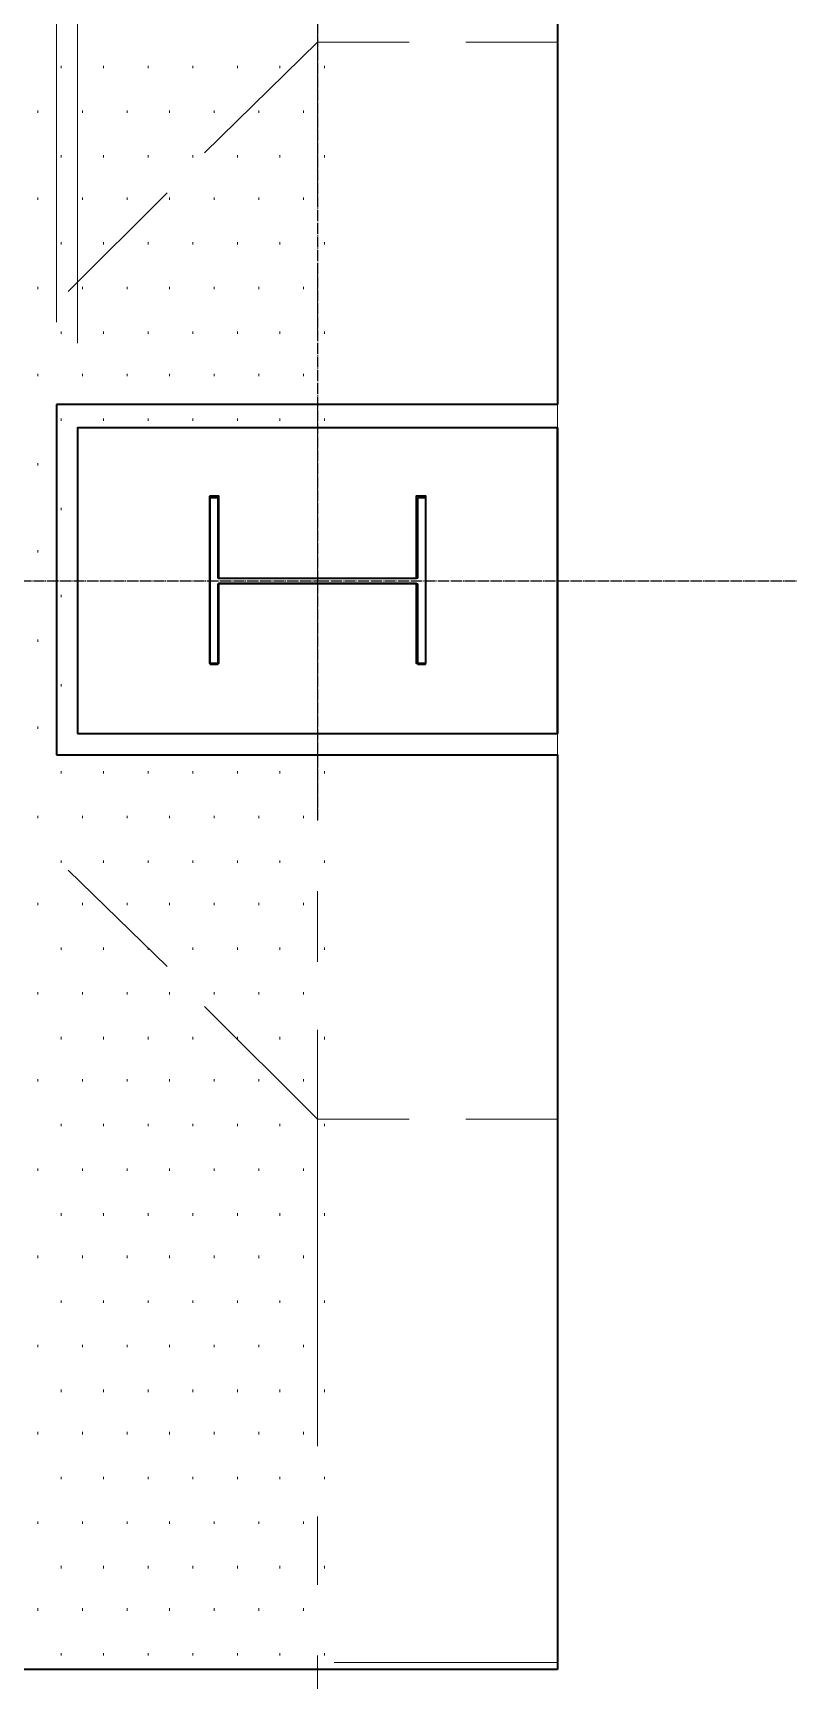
# Model space of a CAD drawing. Header units: millimetres. Extents: x -383313 to -161684, y -117025 to 99224.
# Drawn here: x -321027 to -319668, y -25561 to -22596 of the extents above; entities that cross this region are included whole.
import ezdxf

# ---------------------------------------------------------------- set-up
doc = ezdxf.new("R2010")
doc.units = ezdxf.units.MM
doc.header["$MEASUREMENT"] = 0
doc.linetypes.add('PS-GOST2.303 5', pattern=[24, 20, -1.5, 1, -1.5])
for name, color, linetype in [('001__КОНСТРУКТИВ__Колонны', 14, 'Continuous'), ('PDF_Geometry', 7, 'Continuous'), ('PS_Оси', 5, 'PS-GOST2.303 5')]:
    doc.layers.add(name, color=color, linetype=linetype)

# ---------------------------------------------------------------- blocks, each defined once
blk = doc.blocks.new('A$Cf5759c35')
at = {"layer": 'PDF_Geometry', "color": 8, "lineweight": 13}
for points in [[(-1888.1, 3395.1), (-2235.2, 3598.3), (6790.1, 19113.5), (23223.9, 19113.5), (23223.9, 18982.3), (32672.7, 18982.3), (32672.7, 19113.5), (38379.2, 19113.5), (38379.2, -7264.4), (37977.1, -7264.4)], [(37477.5, -3390.9), (37477.5, -4851.4), (37477.5, -3890.4)], [(38379.2, -3390.9), (38379.2, -4851.4), (38379.2, -3890.4)], [(37947.4, -3877.7), (37947.4, -4627)], [(38112.5, -4347.6), (37947.4, -4347.6), (37744.2, -4546.6)], [(38379.2, -4347.6), (38214.1, -4347.6)], [(37676.5, -4618.6), (37498.7, -4796.4)], [(37947.4, -4749.8), (37947.4, -4876.8)], [(37947.4, -4999.6), (37947.4, -5748.9)], [(37498.7, -5837.8), (37676.5, -6011.3)], [(37947.4, -5875.9), (37947.4, -6002.9)], [(37744.2, -6083.3), (37947.4, -6286.5), (38112.5, -6286.5)], [(37947.4, -6125.6), (37947.4, -6874.9)], [(38214.1, -6286.5), (38379.2, -6286.5)], [(37947.4, -7001.9), (37947.4, -7124.7)], [(37947.4, -7251.7), (37947.4, -8001)]]:
    blk.add_lwpolyline(points, dxfattribs=at)
at = {"layer": 'PDF_Geometry', "color": 8, "lineweight": 35}
for points in [[(38379.2, 12369.8), (38379.2, 6997.7), (37477.5, 6997.7), (37477.5, 6366.9), (38379.2, 6366.9), (38379.2, 999.1), (37477.5, 999.1), (37477.5, 368.3), (38379.2, 368.3), (38379.2, -4999.6), (37477.5, -4999.6), (37477.5, -5630.3), (38379.2, -5630.3), (38379.2, -7277.1), (17640.1, -7277.1), (-1888.1, 3395.1), (-1270, 4466.2)], [(38379.2, -5041.9), (38379.2, -5592.2)]]:
    blk.add_lwpolyline(points, dxfattribs=at)
at = {"layer": 'PDF_Geometry', "color": 8, "lineweight": 13}
blk.add_lwpolyline([(37515.6, -3890.4), (37515.6, -4889.5)], close=True, dxfattribs=at)
at = {"layer": 'PDF_Geometry', "color": 8, "lineweight": 9}
for points in [[(37486, -4394.2), (37486, -4390)], [(37562.2, -4394.2), (37562.2, -4390)], [(37642.6, -4394.2), (37642.6, -4390)], [(37723.1, -4394.2), (37723.1, -4390)], [(37803.5, -4394.2), (37803.5, -4390)], [(37879.7, -4394.2), (37879.7, -4390)], [(37960.1, -4394.2), (37960.1, -4390)], [(37443.7, -4474.6), (37443.7, -4470.4)], [(37524.1, -4474.6), (37524.1, -4470.4)], [(37604.5, -4474.6), (37604.5, -4470.4)], [(37680.7, -4474.6), (37680.7, -4470.4)], [(37761.2, -4474.6), (37761.2, -4470.4)], [(37841.6, -4474.6), (37841.6, -4470.4)], [(37922, -4474.6), (37922, -4470.4)], [(37486, -4555.1), (37486, -4550.8)], [(37562.2, -4555.1), (37562.2, -4550.8)], [(37642.6, -4555.1), (37642.6, -4550.8)], [(37723.1, -4555.1), (37723.1, -4550.8)], [(37803.5, -4555.1), (37803.5, -4550.8)], [(37879.7, -4555.1), (37879.7, -4550.8)], [(37960.1, -4555.1), (37960.1, -4550.8)], [(37443.7, -4631.3), (37443.7, -4627)], [(37524.1, -4631.3), (37524.1, -4627)], [(37604.5, -4631.3), (37604.5, -4627)], [(37680.7, -4631.3), (37680.7, -4627)], [(37761.2, -4631.3), (37761.2, -4627)], [(37841.6, -4631.3), (37841.6, -4627)], [(37922, -4631.3), (37922, -4627)], [(37486, -4711.7), (37486, -4707.5)], [(37562.2, -4711.7), (37562.2, -4707.5)], [(37642.6, -4711.7), (37642.6, -4707.5)], [(37723.1, -4711.7), (37723.1, -4707.5)], [(37803.5, -4711.7), (37803.5, -4707.5)], [(37879.7, -4711.7), (37879.7, -4707.5)], [(37960.1, -4711.7), (37960.1, -4707.5)], [(37443.7, -4792.1), (37443.7, -4787.9)], [(37524.1, -4792.1), (37524.1, -4787.9)], [(37604.5, -4792.1), (37604.5, -4787.9)], [(37680.7, -4792.1), (37680.7, -4787.9)], [(37761.2, -4792.1), (37761.2, -4787.9)], [(37841.6, -4792.1), (37841.6, -4787.9)], [(37922, -4792.1), (37922, -4787.9)], [(37486, -4872.6), (37486, -4868.3)], [(37562.2, -4872.6), (37562.2, -4868.3)], [(37642.6, -4872.6), (37642.6, -4868.3)], [(37723.1, -4872.6), (37723.1, -4868.3)], [(37803.5, -4872.6), (37803.5, -4868.3)], [(37879.7, -4872.6), (37879.7, -4868.3)], [(37960.1, -4872.6), (37960.1, -4868.3)], [(37443.7, -4948.8), (37443.7, -4944.5)], [(37524.1, -4948.8), (37524.1, -4944.5)], [(37604.5, -4948.8), (37604.5, -4944.5)], [(37680.7, -4948.8), (37680.7, -4944.5)], [(37761.2, -4948.8), (37761.2, -4944.5)], [(37841.6, -4948.8), (37841.6, -4944.5)], [(37922, -4948.8), (37922, -4944.5)], [(37486, -5029.2), (37486, -5025)], [(37562.2, -5029.2), (37562.2, -5025)], [(37642.6, -5029.2), (37642.6, -5025)], [(37723.1, -5029.2), (37723.1, -5025)], [(37803.5, -5029.2), (37803.5, -5025)], [(37879.7, -5029.2), (37879.7, -5025)], [(37960.1, -5029.2), (37960.1, -5025)], [(37443.7, -5109.6), (37443.7, -5105.4)], [(37486, -5190.1), (37486, -5185.8)], [(37443.7, -5266.3), (37443.7, -5262)], [(37486, -5346.7), (37486, -5342.5)], [(37443.7, -5427.1), (37443.7, -5422.9)], [(37486, -5507.6), (37486, -5503.3)], [(37443.7, -5583.8), (37443.7, -5579.5)], [(37486, -5664.2), (37486, -5660)], [(37562.2, -5664.2), (37562.2, -5660)], [(37642.6, -5664.2), (37642.6, -5660)], [(37723.1, -5664.2), (37723.1, -5660)], [(37803.5, -5664.2), (37803.5, -5660)], [(37879.7, -5664.2), (37879.7, -5660)], [(37960.1, -5664.2), (37960.1, -5660)], [(37443.7, -5744.6), (37443.7, -5740.4)], [(37524.1, -5744.6), (37524.1, -5740.4)], [(37604.5, -5744.6), (37604.5, -5740.4)], [(37680.7, -5744.6), (37680.7, -5740.4)], [(37761.2, -5744.6), (37761.2, -5740.4)], [(37841.6, -5744.6), (37841.6, -5740.4)], [(37922, -5744.6), (37922, -5740.4)], [(37486, -5825.1), (37486, -5820.8)], [(37562.2, -5825.1), (37562.2, -5820.8)], [(37642.6, -5825.1), (37642.6, -5820.8)], [(37723.1, -5825.1), (37723.1, -5820.8)], [(37803.5, -5825.1), (37803.5, -5820.8)], [(37879.7, -5825.1), (37879.7, -5820.8)], [(37960.1, -5825.1), (37960.1, -5820.8)], [(37443.7, -5901.3), (37443.7, -5897)], [(37524.1, -5901.3), (37524.1, -5897)], [(37604.5, -5901.3), (37604.5, -5897)], [(37680.7, -5901.3), (37680.7, -5897)], [(37761.2, -5901.3), (37761.2, -5897)], [(37841.6, -5901.3), (37841.6, -5897)], [(37922, -5901.3), (37922, -5897)], [(37486, -5981.7), (37486, -5977.5)], [(37562.2, -5981.7), (37562.2, -5977.5)], [(37642.6, -5981.7), (37642.6, -5977.5)], [(37723.1, -5981.7), (37723.1, -5977.5)], [(37803.5, -5981.7), (37803.5, -5977.5)], [(37879.7, -5981.7), (37879.7, -5977.5)], [(37960.1, -5981.7), (37960.1, -5977.5)], [(37443.7, -6062.1), (37443.7, -6057.9)], [(37524.1, -6062.1), (37524.1, -6057.9)], [(37604.5, -6062.1), (37604.5, -6057.9)], [(37680.7, -6062.1), (37680.7, -6057.9)], [(37761.2, -6062.1), (37761.2, -6057.9)], [(37841.6, -6062.1), (37841.6, -6057.9)], [(37922, -6062.1), (37922, -6057.9)], [(37486, -6142.6), (37486, -6138.3)], [(37562.2, -6142.6), (37562.2, -6138.3)], [(37642.6, -6142.6), (37642.6, -6138.3)], [(37723.1, -6142.6), (37723.1, -6138.3)], [(37803.5, -6142.6), (37803.5, -6138.3)], [(37879.7, -6142.6), (37879.7, -6138.3)], [(37960.1, -6142.6), (37960.1, -6138.3)], [(37443.7, -6218.8), (37443.7, -6214.5)], [(37524.1, -6218.8), (37524.1, -6214.5)], [(37604.5, -6218.8), (37604.5, -6214.5)], [(37680.7, -6218.8), (37680.7, -6214.5)], [(37761.2, -6218.8), (37761.2, -6214.5)], [(37841.6, -6218.8), (37841.6, -6214.5)], [(37922, -6218.8), (37922, -6214.5)], [(37486, -6299.2), (37486, -6295)], [(37562.2, -6299.2), (37562.2, -6295)], [(37642.6, -6299.2), (37642.6, -6295)], [(37723.1, -6299.2), (37723.1, -6295)], [(37803.5, -6299.2), (37803.5, -6295)], [(37879.7, -6299.2), (37879.7, -6295)], [(37960.1, -6299.2), (37960.1, -6295)], [(37443.7, -6379.6), (37443.7, -6375.4)], [(37524.1, -6379.6), (37524.1, -6375.4)], [(37604.5, -6379.6), (37604.5, -6375.4)], [(37680.7, -6379.6), (37680.7, -6375.4)], [(37761.2, -6379.6), (37761.2, -6375.4)], [(37841.6, -6379.6), (37841.6, -6375.4)], [(37922, -6379.6), (37922, -6375.4)], [(37486, -6460.1), (37486, -6455.8)], [(37562.2, -6460.1), (37562.2, -6455.8)], [(37642.6, -6460.1), (37642.6, -6455.8)], [(37723.1, -6460.1), (37723.1, -6455.8)], [(37803.5, -6460.1), (37803.5, -6455.8)], [(37879.7, -6460.1), (37879.7, -6455.8)], [(37960.1, -6460.1), (37960.1, -6455.8)], [(37443.7, -6536.3), (37443.7, -6532)], [(37524.1, -6536.3), (37524.1, -6532)], [(37604.5, -6536.3), (37604.5, -6532)], [(37680.7, -6536.3), (37680.7, -6532)], [(37761.2, -6536.3), (37761.2, -6532)], [(37841.6, -6536.3), (37841.6, -6532)], [(37922, -6536.3), (37922, -6532)], [(37486, -6616.7), (37486, -6612.5)], [(37562.2, -6616.7), (37562.2, -6612.5)], [(37642.6, -6616.7), (37642.6, -6612.5)], [(37723.1, -6616.7), (37723.1, -6612.5)], [(37803.5, -6616.7), (37803.5, -6612.5)], [(37879.7, -6616.7), (37879.7, -6612.5)], [(37960.1, -6616.7), (37960.1, -6612.5)], [(37443.7, -6697.1), (37443.7, -6692.9)], [(37524.1, -6697.1), (37524.1, -6692.9)], [(37604.5, -6697.1), (37604.5, -6692.9)], [(37680.7, -6697.1), (37680.7, -6692.9)], [(37761.2, -6697.1), (37761.2, -6692.9)], [(37841.6, -6697.1), (37841.6, -6692.9)], [(37922, -6697.1), (37922, -6692.9)], [(37486, -6777.6), (37486, -6773.3)], [(37562.2, -6777.6), (37562.2, -6773.3)], [(37642.6, -6777.6), (37642.6, -6773.3)], [(37723.1, -6777.6), (37723.1, -6773.3)], [(37803.5, -6777.6), (37803.5, -6773.3)], [(37879.7, -6777.6), (37879.7, -6773.3)], [(37960.1, -6777.6), (37960.1, -6773.3)], [(37443.7, -6853.8), (37443.7, -6849.5)], [(37524.1, -6853.8), (37524.1, -6849.5)], [(37604.5, -6853.8), (37604.5, -6849.5)], [(37680.7, -6853.8), (37680.7, -6849.5)], [(37761.2, -6853.8), (37761.2, -6849.5)], [(37841.6, -6853.8), (37841.6, -6849.5)], [(37922, -6853.8), (37922, -6849.5)], [(37486, -6934.2), (37486, -6930)], [(37562.2, -6934.2), (37562.2, -6930)], [(37642.6, -6934.2), (37642.6, -6930)], [(37723.1, -6934.2), (37723.1, -6930)], [(37803.5, -6934.2), (37803.5, -6930)], [(37879.7, -6934.2), (37879.7, -6930)], [(37960.1, -6934.2), (37960.1, -6930)], [(37443.7, -7014.6), (37443.7, -7010.4)], [(37524.1, -7014.6), (37524.1, -7010.4)], [(37604.5, -7014.6), (37604.5, -7010.4)], [(37680.7, -7014.6), (37680.7, -7010.4)], [(37761.2, -7014.6), (37761.2, -7010.4)], [(37841.6, -7014.6), (37841.6, -7010.4)], [(37922, -7014.6), (37922, -7010.4)], [(37486, -7095.1), (37486, -7090.8)], [(37562.2, -7095.1), (37562.2, -7090.8)], [(37642.6, -7095.1), (37642.6, -7090.8)], [(37723.1, -7095.1), (37723.1, -7090.8)], [(37803.5, -7095.1), (37803.5, -7090.8)], [(37879.7, -7095.1), (37879.7, -7090.8)], [(37960.1, -7095.1), (37960.1, -7090.8)], [(37443.7, -7171.3), (37443.7, -7167)], [(37524.1, -7171.3), (37524.1, -7167)], [(37604.5, -7171.3), (37604.5, -7167)], [(37680.7, -7171.3), (37680.7, -7167)], [(37761.2, -7171.3), (37761.2, -7167)], [(37841.6, -7171.3), (37841.6, -7167)], [(37922, -7171.3), (37922, -7167)], [(37486, -7251.7), (37486, -7247.5)], [(37562.2, -7251.7), (37562.2, -7247.5)], [(37642.6, -7251.7), (37642.6, -7247.5)], [(37723.1, -7251.7), (37723.1, -7247.5)], [(37803.5, -7251.7), (37803.5, -7247.5)], [(37879.7, -7251.7), (37879.7, -7247.5)], [(37960.1, -7251.7), (37960.1, -7247.5)]]:
    blk.add_lwpolyline(points, dxfattribs=at)
at = {"layer": 'PDF_Geometry', "color": 8, "lineweight": 35}
for points in [[(37515.6, -5592.2), (38379.2, -5592.2), (38379.2, -5041.9), (37515.6, -5041.9)], [(37752.7, -5164.7), (37752.7, -5465.2), (37769.6, -5465.2), (37769.6, -5321.3), (38125.2, -5321.3), (38125.2, -5465.2), (38142.2, -5465.2), (38142.2, -5164.7), (38125.2, -5164.7), (38125.2, -5312.8), (37769.6, -5312.8), (37769.6, -5164.7)]]:
    blk.add_lwpolyline(points, close=True, dxfattribs=at)

msp = doc.modelspace()

# ---------------------------------------------------------------- linework, layer by layer
at = {"layer": '001__КОНСТРУКТИВ__Колонны', "linetype": 'Continuous', "lineweight": 30}
for p, q in [((-320708.05882, -23732.3977), (-320708.05882, -23432.3977)), ((-320708.05882, -23432.3977), (-320694.05882, -23432.3977)), ((-320694.05882, -23432.3977), (-320694.05882, -23577.0977)), ((-320334.05882, -23577.0977), (-320334.05882, -23432.3977)), ((-320334.05882, -23432.3977), (-320320.05882, -23432.3977)), ((-320320.05882, -23432.3977), (-320320.05882, -23732.3977)), ((-320694.05882, -23577.0977), (-320334.05882, -23577.0977)), ((-320334.05882, -23587.6977), (-320694.05882, -23587.6977)), ((-320694.05882, -23587.6977), (-320694.05882, -23732.3977)), ((-320334.05882, -23732.3977), (-320334.05882, -23587.6977)), ((-320694.05882, -23732.3977), (-320708.05882, -23732.3977)), ((-320320.05882, -23732.3977), (-320334.05882, -23732.3977))]:
    msp.add_line(p, q, dxfattribs=at)
at = {"layer": 'PS_Оси'}
for points in [[(-320514.05882, -24012.91133), (-320514.05882, -23582.0977), (-320514.05882, -17582.0977), (-320514.05882, -11582.0977), (-320514.05882, -5582.0977), (-320514.05882, -582.3977), (-320514.05882, 2825.4576)], [(-344361.65008, -23582.0977), (-340514.05882, -23582.0977), (-335514.05882, -23582.0977), (-330514.05882, -23582.0977), (-325514.05882, -23582.0977), (-320514.05882, -23582.0977), (-316483.98892, -23582.0977)]]:
    msp.add_lwpolyline(points, dxfattribs=at)

# ---------------------------------------------------------------- block references
at = {"ltscale": 100}
msp.add_blockref('A$Cf5759c35', (-358461.97282, -18264.93104), dxfattribs=at)

doc.saveas('drawing.dxf')
